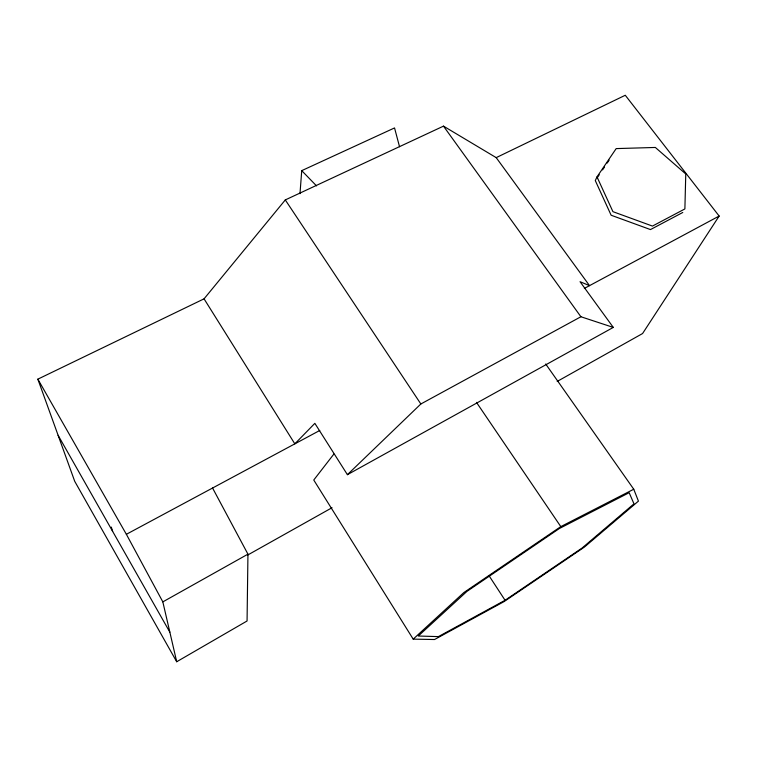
<?xml version="1.0" encoding="UTF-8"?>
<svg xmlns="http://www.w3.org/2000/svg" width="757" height="757" viewBox="0 0 757 757"><rect width="100%" height="100%" fill="white"/><g stroke="black" fill="none" stroke-linecap="round" stroke-linejoin="round"><path stroke-width="1.14" d="M212.566 488.028L247.946 554.162L247.066 620.986L176.703 661.741L74.725 481.329L37.85 379.162L204.059 298.835L285.294 199.924L443.488 126.135L496.204 157.636L589.533 285.644L580.051 281.708L613.293 327.412L347.406 474.677L314.855 423.343L294.833 443.857L204.059 298.835M299.99 193.669L301.731 170.647L394.539 127.933L399.535 146.744M596.999 176.892L612.933 211.667L652.458 226.078L684.886 208.932L685.766 173.959L655.344 147.454L616.179 148.599L596.999 176.892L595.295 180.582L611.136 215.234L650.471 229.579L682.767 212.48M496.204 157.636L625.273 95.259L719.15 216.048L642.579 333.534L557.18 381.433M597.273 177.668L599.251 174.753M602.553 169.89L604.531 166.975M607.161 163.077L609.139 160.162M333.856 454.086L313.758 480.023L413.208 639.135L434.556 639.523L504.086 601.578L584.243 547.197L638.435 501.115L633.751 489.23L545.712 364.013M347.406 474.677L420.854 403.983L580.903 316.748L613.293 327.412M413.208 639.135L463.842 592.57L560.805 526.617L633.751 489.23M505.07 600.273L582.133 547.992L633.978 503.84L629.162 492.703L559.347 528.528L466.899 591.425L418.29 636.022L438.407 636.618L505.07 600.273L488.975 575.623M247.842 554.947L332.03 507.72M176.703 661.741L162.831 601.881L247.946 554.162M37.85 379.162L126.372 534.3L319.766 430.468M584.347 288.426L719.15 216.048M301.731 170.647L316.53 185.881M443.488 126.135L580.903 316.748M476.484 402.383L560.805 526.617M285.294 199.924L420.854 403.983M58.109 435.303L169.842 632.152M126.372 534.3L162.831 601.881M111.298 527.09L112.623 531.338"/></g></svg>
